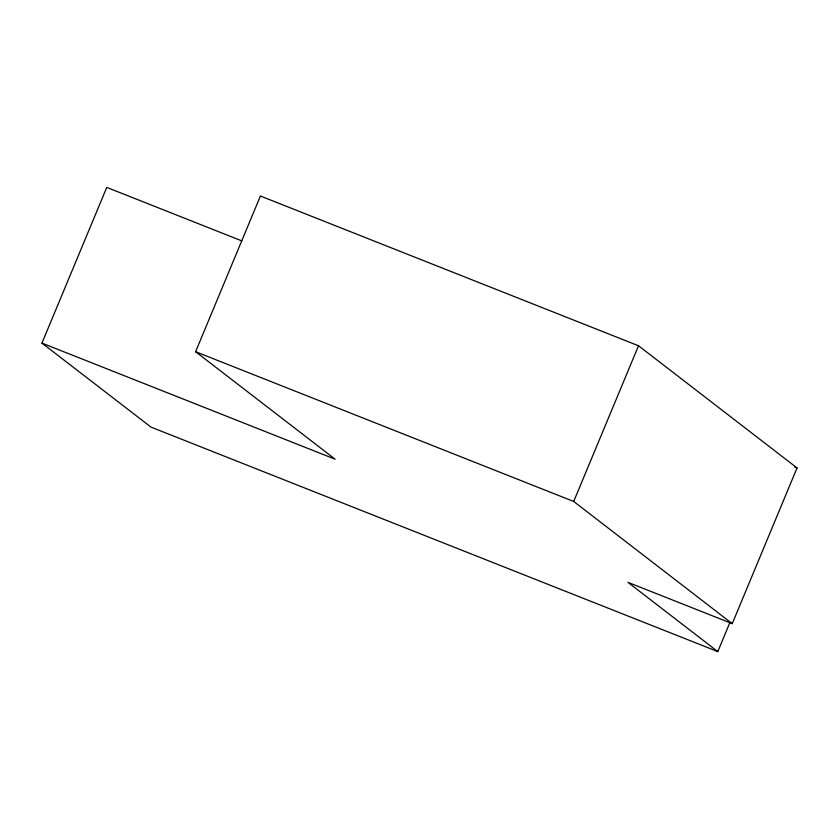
<?xml version="1.0" encoding="UTF-8"?>
<svg xmlns="http://www.w3.org/2000/svg" width="839" height="839" viewBox="0 0 839 839"><rect width="100%" height="100%" fill="white"/><g stroke="black" fill="none" stroke-linecap="round" stroke-linejoin="round"><path stroke-width="1.26" d="M729.857 622.632L717.796 651.599L150.999 427.114L41.95 343.099L106.763 187.401L241.789 240.877M41.95 343.099L335.118 459.206L195.602 351.709L260.415 196.011L638.51 345.762L797.05 467.952L732.237 623.65L627.95 582.35L717.796 651.599M732.237 623.65L573.698 501.46L638.51 345.762M794.627 466.998L797.05 467.952M195.602 351.709L573.698 501.46"/></g></svg>
